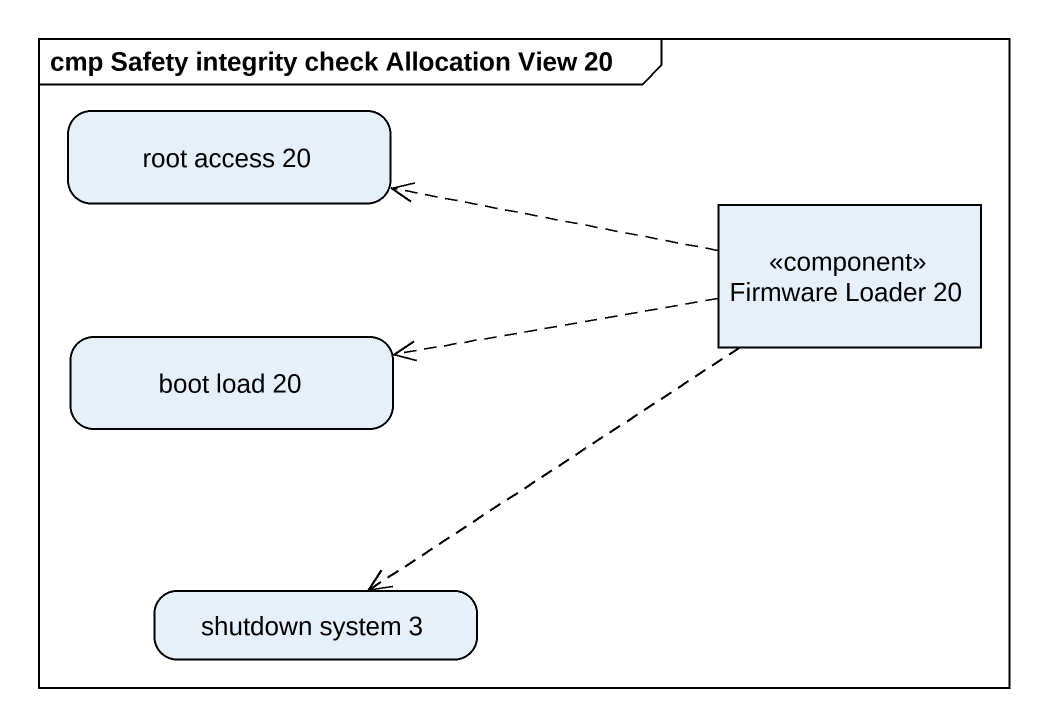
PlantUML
@startuml
mainframe cmp Safety integrity check Allocation View 20
hide empty description
state "root access 20" as root_access_20
state "Firmware Loader 20" as Firmware_Loader_20 <<component>>
state "boot load 20" as boot_load_20
state "shutdown system 3" as shutdown_system_3
Firmware_Loader_20 -left[dashed]-> root_access_20
Firmware_Loader_20 -left[dashed]-> boot_load_20
Firmware_Loader_20 -[dashed]-> shutdown_system_3
@enduml
